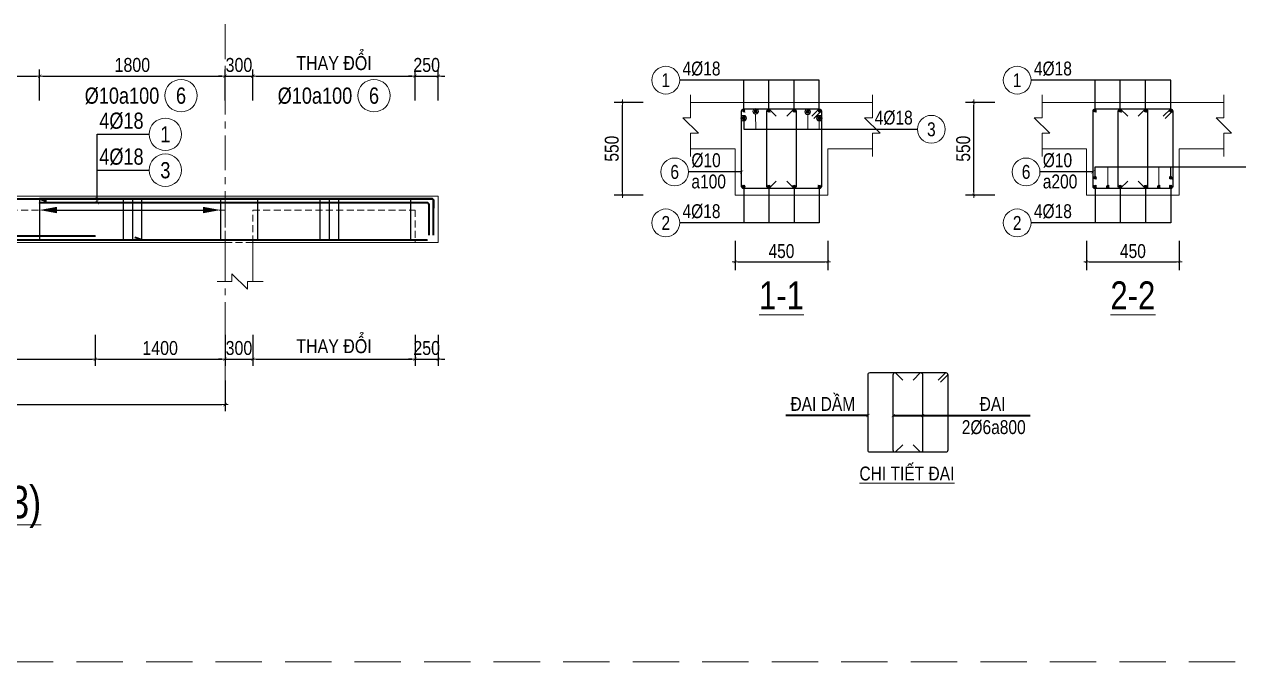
# Model space of a CAD drawing. Header units: millimetres. Extents: x 397144 to 10081729, y 99180 to 1327802.
# Drawn here: x 4940938 to 4954038, y 690434 to 697314 of the extents above; entities that cross this region are included whole.
import ezdxf
from ezdxf.enums import TextEntityAlignment as Align

# ---------------------------------------------------------------- set-up
doc = ezdxf.new("R2010")
doc.units = ezdxf.units.MM
doc.header["$PDSIZE"] = -10
doc.linetypes.add('CENTER', pattern=[2, 1.25, -0.25, 0.25, -0.25])
doc.linetypes.add('HIDDEN', pattern=[0.375, 0.25, -0.125])
doc.layers.get('0').update_dxf_attribs({"linetype": 'CONTINUOUS'})
doc.layers.get('Defpoints').update_dxf_attribs({"color": 12, "linetype": 'CONTINUOUS'})
for name, color, linetype, lineweight in [('kata_dim', 8, 'CONTINUOUS', 13), ('kata_grid', 8, 'CENTER', 13), ('kata_net khuat', 9, 'HIDDEN', 5), ('kata_net manh', 8, 'CONTINUOUS', 5), ('kata_net thay', 4, 'CONTINUOUS', 20), ('kata_text', 7, 'CONTINUOUS', 20), ('kata_thep chu', 1, 'CONTINUOUS', 35), ('kata_thep dai', 220, 'CONTINUOUS', 25)]:
    doc.layers.add(name, color=color, linetype=linetype, lineweight=lineweight)
doc.styles.add('kata_text', font='arial.ttf', dxfattribs={"width": 0.8})
doc.styles.add('Star-HelCon', font='VHELVCN_0.TTF')
doc.dimstyles.new('kata_dim_30', dxfattribs={"dimscale": 60, "dimtxt": 2.5, "dimasz": 0.5, "dimexe": 1.5, "dimexo": 2.5, "dimtad": 1, "dimdec": 0, "dimlfac": 0.5, "dimzin": 0, "dimdsep": 46, "dimtxsty": 'kata_text', "dimblk": 'kata_block_ArchTick', "dimcen": 0.09, "dimdle": 1.2, "dimclrd": 8, "dimclre": 8, "dimclrt": 3, "dimadec": 0, "dimazin": 0, "dimtfac": 1, "dimtdec": 0, "dimtix": 1, "dimtofl": 0, "dimtmove": 0, "dimatfit": 3, "dimfxl": 3.75, "dimfxlon": 1, "dimtolj": 1, "dimtzin": 0, "dimarcsym": 0})
doc.dimstyles.new('kata_dim_70', dxfattribs={"dimscale": 70, "dimtxt": 2.15, "dimasz": 0.5, "dimexe": 1, "dimexo": 2, "dimtad": 1, "dimdec": 0, "dimrnd": 5, "dimzin": 0, "dimdsep": 46, "dimtxsty": 'Star-HelCon', "dimblk": 'kata_block_ArchTick', "dimcen": 0.09, "dimdle": 1.2, "dimclrd": 8, "dimclre": 8, "dimclrt": 3, "dimadec": 0, "dimazin": 0, "dimtfac": 1, "dimtdec": 0, "dimtix": 1, "dimtmove": 2, "dimatfit": 3, "dimfxl": 3.75, "dimfxlon": 1, "dimtolj": 1, "dimtzin": 0, "dimarcsym": 0})
doc.dimstyles.new('kata_rai_thep', dxfattribs={"dimtxt": 2, "dimasz": 1, "dimexe": 0, "dimexo": 0, "dimtad": 1, "dimdec": 0, "dimzin": 12, "dimdsep": 46, "dimtxsty": 'kata_text', "dimblk": 'kata_block_RUNTIC', "dimcen": 0, "dimse1": 1, "dimse2": 1, "dimclrd": 6, "dimclre": 6, "dimclrt": 7, "dimadec": 0, "dimazin": 3, "dimtfac": 1, "dimtdec": 0, "dimtmove": 2, "dimatfit": 3, "dimldrblk": 'kata_block_LEADERTIC', "dimfxl": 1, "dimtolj": 1, "dimtzin": 0, "dimlwd": -1, "dimlwe": -1, "dimarcsym": 0})

# ---------------------------------------------------------------- blocks, each defined once
blk = doc.blocks.new('kata_block_TD')
at = {"color": 6, "linetype": 'ByBlock', "lineweight": -2, "style": 'kata_text', "width": 0.8}
blk.add_attdef('SECTDET2', text='', height=5, dxfattribs=at).set_placement((0, 7.97), align=Align.CENTER)
at = {"color": 0, "linetype": 'ByBlock', "lineweight": -2, "style": 'kata_text', "width": 0.8}
blk.add_attdef('SECTDET1', text='', height=5, dxfattribs=at).set_placement((0, 1.47), align=Align.CENTER)
at = {"color": 3, "lineweight": 25, "style": 'kata_text', "width": 0.8}
blk.add_attdef('SSCALE', text='', height=2.5, dxfattribs=at).set_placement((0, -4), align=Align.CENTER)
blk = doc.blocks.new('kata_block_ArchTick')
at = {"color": 8}
blk.add_line((1, 0), (-1, 0), dxfattribs=at)
at = {"color": 8, "const_width": 0.15}
blk.add_lwpolyline([(-0.5, -0.5), (0.5, 0.5)], dxfattribs=at)
blk = doc.blocks.new('*D124')
at = {"layer": 'Defpoints', "color": 0, "transparency": 16777216}
for p in [(4941104, 696754), (4937054, 695459), (4941104, 695459)]:
    blk.add_point(p, dxfattribs=at)
at = {"layer": 'kata_dim', "color": 8, "lineweight": -2, "transparency": 16777216}
for p, q in [((4937054, 696491), (4937054, 696824)), ((4941104, 696491), (4941104, 696824)), ((4937089, 696754), (4941069, 696754))]:
    blk.add_line(p, q, dxfattribs=at)
at = {"layer": 'kata_dim', "color": 8, "lineweight": -2, "transparency": 16777216, "xscale": 35, "yscale": 35, "zscale": 35, "rotation": 180}
blk.add_blockref('kata_block_ArchTick', (4937054, 696754), dxfattribs=at)
at = {"layer": 'kata_dim', "color": 8, "lineweight": -2, "transparency": 16777216, "xscale": 35, "yscale": 35, "zscale": 35}
blk.add_blockref('kata_block_ArchTick', (4941104, 696754), dxfattribs=at)
at = {"layer": 'kata_dim', "color": 3, "transparency": 16777216, "insert": (4939079, 696874), "char_height": 150.5, "attachment_point": 5, "style": 'Star-HelCon'}
blk.add_mtext('\\A1;3650', dxfattribs=at)
blk = doc.blocks.new('*D125')
at = {"layer": 'Defpoints', "color": 0, "transparency": 16777216}
for p in [(4943104, 696754), (4941104, 695459), (4943104, 695459)]:
    blk.add_point(p, dxfattribs=at)
at = {"layer": 'kata_dim', "color": 8, "lineweight": -2, "transparency": 16777216}
for p, q in [((4941104, 696491), (4941104, 696824)), ((4943104, 696491), (4943104, 696824)), ((4941139, 696754), (4943069, 696754))]:
    blk.add_line(p, q, dxfattribs=at)
at = {"layer": 'kata_dim', "color": 8, "lineweight": -2, "transparency": 16777216, "xscale": 35, "yscale": 35, "zscale": 35, "rotation": 180}
blk.add_blockref('kata_block_ArchTick', (4941104, 696754), dxfattribs=at)
at = {"layer": 'kata_dim', "color": 8, "lineweight": -2, "transparency": 16777216, "xscale": 35, "yscale": 35, "zscale": 35}
blk.add_blockref('kata_block_ArchTick', (4943104, 696754), dxfattribs=at)
at = {"layer": 'kata_dim', "color": 3, "transparency": 16777216, "insert": (4942104, 696874), "char_height": 150.5, "attachment_point": 5, "style": 'Star-HelCon'}
blk.add_mtext('\\A1;1800', dxfattribs=at)
blk = doc.blocks.new('*D126')
at = {"layer": 'Defpoints', "color": 0, "transparency": 16777216}
for p in [(4943404, 696754), (4943104, 695459), (4943404, 695309)]:
    blk.add_point(p, dxfattribs=at)
at = {"layer": 'kata_dim', "color": 8, "lineweight": -2, "transparency": 16777216}
for p, q in [((4943104, 696491), (4943104, 696824)), ((4943404, 696491), (4943404, 696824)), ((4943069, 696754), (4943034, 696754)), ((4943104, 696754), (4943404, 696754)), ((4943439, 696754), (4943474, 696754))]:
    blk.add_line(p, q, dxfattribs=at)
at = {"layer": 'kata_dim', "color": 8, "lineweight": -2, "transparency": 16777216, "xscale": 35, "yscale": 35, "zscale": 35}
blk.add_blockref('kata_block_ArchTick', (4943104, 696754), dxfattribs=at)
at = {"layer": 'kata_dim', "color": 8, "lineweight": -2, "transparency": 16777216, "xscale": 35, "yscale": 35, "zscale": 35, "rotation": 180}
blk.add_blockref('kata_block_ArchTick', (4943404, 696754), dxfattribs=at)
at = {"layer": 'kata_dim', "color": 3, "transparency": 16777216, "insert": (4943254, 696874), "char_height": 150.5, "attachment_point": 5, "style": 'Star-HelCon'}
blk.add_mtext('\\A1;300', dxfattribs=at)
blk = doc.blocks.new('*D128')
at = {"layer": 'Defpoints', "color": 0, "transparency": 16777216}
for p in [(4943104, 694959), (4936904, 693525), (4943104, 693209)]:
    blk.add_point(p, dxfattribs=at)
at = {"layer": 'kata_dim', "color": 8, "lineweight": -2, "transparency": 16777216}
for p, q in [((4943104, 693471), (4943104, 693139)), ((4936904, 693385), (4936904, 693139)), ((4936939, 693209), (4943069, 693209))]:
    blk.add_line(p, q, dxfattribs=at)
at = {"layer": 'kata_dim', "color": 8, "lineweight": -2, "transparency": 16777216, "xscale": 35, "yscale": 35, "zscale": 35, "rotation": 180}
blk.add_blockref('kata_block_ArchTick', (4936904, 693209), dxfattribs=at)
at = {"layer": 'kata_dim', "color": 8, "lineweight": -2, "transparency": 16777216, "xscale": 35, "yscale": 35, "zscale": 35}
blk.add_blockref('kata_block_ArchTick', (4943104, 693209), dxfattribs=at)
at = {"layer": 'kata_dim', "color": 3, "transparency": 16777216, "insert": (4940004, 693329), "char_height": 150.5, "attachment_point": 5, "style": 'Star-HelCon'}
blk.add_mtext('\\A1;6200', dxfattribs=at)
blk = doc.blocks.new('*D131')
at = {"layer": 'Defpoints', "color": 0, "transparency": 16777216}
for p in [(4936454, 694959), (4941704, 694959), (4941704, 693699)]:
    blk.add_point(p, dxfattribs=at)
at = {"layer": 'kata_dim', "color": 8, "lineweight": -2, "transparency": 16777216}
for p, q in [((4936454, 693961), (4936454, 693629)), ((4941704, 693961), (4941704, 693629)), ((4936489, 693699), (4941669, 693699))]:
    blk.add_line(p, q, dxfattribs=at)
at = {"layer": 'kata_dim', "color": 8, "lineweight": -2, "transparency": 16777216, "xscale": 35, "yscale": 35, "zscale": 35, "rotation": 180}
blk.add_blockref('kata_block_ArchTick', (4936454, 693699), dxfattribs=at)
at = {"layer": 'kata_dim', "color": 8, "lineweight": -2, "transparency": 16777216, "xscale": 35, "yscale": 35, "zscale": 35}
blk.add_blockref('kata_block_ArchTick', (4941704, 693699), dxfattribs=at)
at = {"layer": 'kata_dim', "color": 3, "transparency": 16777216, "insert": (4939079, 693819), "char_height": 150.5, "attachment_point": 5, "style": 'Star-HelCon'}
blk.add_mtext('\\A1;6050', dxfattribs=at)
blk = doc.blocks.new('*D132')
at = {"layer": 'Defpoints', "color": 0, "transparency": 16777216}
for p in [(4941704, 694959), (4943104, 694959), (4943104, 693699)]:
    blk.add_point(p, dxfattribs=at)
at = {"layer": 'kata_dim', "color": 8, "lineweight": -2, "transparency": 16777216}
for p, q in [((4941704, 693961), (4941704, 693629)), ((4943104, 693961), (4943104, 693629)), ((4941739, 693699), (4943069, 693699))]:
    blk.add_line(p, q, dxfattribs=at)
at = {"layer": 'kata_dim', "color": 8, "lineweight": -2, "transparency": 16777216, "xscale": 35, "yscale": 35, "zscale": 35, "rotation": 180}
blk.add_blockref('kata_block_ArchTick', (4941704, 693699), dxfattribs=at)
at = {"layer": 'kata_dim', "color": 8, "lineweight": -2, "transparency": 16777216, "xscale": 35, "yscale": 35, "zscale": 35}
blk.add_blockref('kata_block_ArchTick', (4943104, 693699), dxfattribs=at)
at = {"layer": 'kata_dim', "color": 3, "transparency": 16777216, "insert": (4942404, 693819), "char_height": 150.5, "attachment_point": 5, "style": 'Star-HelCon'}
blk.add_mtext('\\A1;1400', dxfattribs=at)
blk = doc.blocks.new('*D133')
at = {"layer": 'Defpoints', "color": 0, "transparency": 16777216}
for p in [(4943104, 694959), (4943404, 694959), (4943404, 693699)]:
    blk.add_point(p, dxfattribs=at)
at = {"layer": 'kata_dim', "color": 8, "lineweight": -2, "transparency": 16777216}
for p, q in [((4943104, 693961), (4943104, 693629)), ((4943404, 693961), (4943404, 693629)), ((4943069, 693699), (4943034, 693699)), ((4943104, 693699), (4943404, 693699)), ((4943439, 693699), (4943474, 693699))]:
    blk.add_line(p, q, dxfattribs=at)
at = {"layer": 'kata_dim', "color": 8, "lineweight": -2, "transparency": 16777216, "xscale": 35, "yscale": 35, "zscale": 35}
blk.add_blockref('kata_block_ArchTick', (4943104, 693699), dxfattribs=at)
at = {"layer": 'kata_dim', "color": 8, "lineweight": -2, "transparency": 16777216, "xscale": 35, "yscale": 35, "zscale": 35, "rotation": 180}
blk.add_blockref('kata_block_ArchTick', (4943404, 693699), dxfattribs=at)
at = {"layer": 'kata_dim', "color": 3, "transparency": 16777216, "insert": (4943254, 693819), "char_height": 150.5, "attachment_point": 5, "style": 'Star-HelCon'}
blk.add_mtext('\\A1;300', dxfattribs=at)
blk = doc.blocks.new('kata_block_RUNTIC')
at = {"layer": 'kata_dim', "color": 6}
blk.add_line((0, 0.75), (0, -0.75), dxfattribs=at)
blk.add_lwpolyline([(0, 0, 0, 1, 0), (-2.7, 0, 1, 1, 0)], format="xyseb", dxfattribs=at)
blk = doc.blocks.new('*D136')
at = {"layer": 'Defpoints', "color": 6, "transparency": 16777216}
blk.add_line((4941174, 695309), (4942984, 695309), dxfattribs=at)
at = {"layer": 'Defpoints', "color": 0, "transparency": 16777216}
for p in [(4941104, 695309), (4943054, 695309), (4943054, 695309)]:
    blk.add_point(p, dxfattribs=at)
at = {"layer": 'Defpoints', "color": 6, "transparency": 16777216, "xscale": 70, "yscale": 70, "zscale": 70, "rotation": 180}
blk.add_blockref('kata_block_RUNTIC', (4941104, 695309), dxfattribs=at)
at = {"layer": 'Defpoints', "color": 6, "transparency": 16777216, "xscale": 70, "yscale": 70, "zscale": 70}
blk.add_blockref('kata_block_RUNTIC', (4943054, 695309), dxfattribs=at)
blk = doc.blocks.new('kata_block_LEADERTIC')
at = {"layer": 'kata_dim', "color": 6}
blk.add_lwpolyline([(0, 0, 0, 1, 0), (-2.7, 0, 1, 1, 0)], format="xyseb", dxfattribs=at)
blk = doc.blocks.new('*U14')
blk.add_circle((2.5, 0), 2.5)
at = {"layer": 'kata_text', "color": 3, "style": 'kata_text', "width": 0.8}
blk.add_attdef('DKKC2', text='', height=2.5, dxfattribs=at).set_placement((-0.85, -1.25), align=Align.RIGHT)
at = {"layer": 'kata_text', "color": 7, "style": 'kata_text', "width": 0.8}
blk.add_attdef('SH3', text='', height=2.5, dxfattribs=at).set_placement((2.5, 0), align=Align.MIDDLE)
blk = doc.blocks.new('*D137')
at = {"layer": 'Defpoints', "color": 0, "transparency": 16777216}
for p in [(4945404, 696754), (4945154, 695459), (4945404, 695459)]:
    blk.add_point(p, dxfattribs=at)
at = {"layer": 'kata_dim', "color": 8, "lineweight": -2, "transparency": 16777216}
for p, q in [((4945154, 696491), (4945154, 696824)), ((4945404, 696491), (4945404, 696824)), ((4945119, 696754), (4945084, 696754)), ((4945154, 696754), (4945404, 696754)), ((4945439, 696754), (4945474, 696754))]:
    blk.add_line(p, q, dxfattribs=at)
at = {"layer": 'kata_dim', "color": 8, "lineweight": -2, "transparency": 16777216, "xscale": 35, "yscale": 35, "zscale": 35}
blk.add_blockref('kata_block_ArchTick', (4945154, 696754), dxfattribs=at)
at = {"layer": 'kata_dim', "color": 8, "lineweight": -2, "transparency": 16777216, "xscale": 35, "yscale": 35, "zscale": 35, "rotation": 180}
blk.add_blockref('kata_block_ArchTick', (4945404, 696754), dxfattribs=at)
at = {"layer": 'kata_dim', "color": 3, "transparency": 16777216, "insert": (4945279, 696874), "char_height": 150.5, "attachment_point": 5, "style": 'Star-HelCon'}
blk.add_mtext('\\A1;250', dxfattribs=at)
blk = doc.blocks.new('*D138')
at = {"layer": 'Defpoints', "color": 0, "ltscale": 0.8, "transparency": 16777216}
for p in [(4945154, 696754), (4943404, 696491), (4945154, 696491)]:
    blk.add_point(p, dxfattribs=at)
at = {"layer": 'kata_dim', "color": 8, "lineweight": -2, "ltscale": 0.8, "transparency": 16777216}
for p, q in [((4943404, 696631), (4943404, 696824)), ((4945154, 696631), (4945154, 696824)), ((4943439, 696754), (4945119, 696754))]:
    blk.add_line(p, q, dxfattribs=at)
at = {"layer": 'kata_dim', "color": 8, "lineweight": -2, "ltscale": 0.8, "transparency": 16777216, "xscale": 35, "yscale": 35, "zscale": 35, "rotation": 180}
blk.add_blockref('kata_block_ArchTick', (4943404, 696754), dxfattribs=at)
at = {"layer": 'kata_dim', "color": 8, "lineweight": -2, "ltscale": 0.8, "transparency": 16777216, "xscale": 35, "yscale": 35, "zscale": 35}
blk.add_blockref('kata_block_ArchTick', (4945154, 696754), dxfattribs=at)
at = {"layer": 'kata_dim', "color": 3, "ltscale": 0.8, "transparency": 16777216, "insert": (4944279, 696893), "char_height": 150.5, "attachment_point": 5, "style": 'Star-HelCon'}
blk.add_mtext('\\A1;THAY ĐỔI', dxfattribs=at)
blk = doc.blocks.new('*D144')
at = {"layer": 'Defpoints', "color": 0, "ltscale": 0.8, "transparency": 16777216}
for p in [(4943404, 694959), (4945154, 694959), (4945154, 693699)]:
    blk.add_point(p, dxfattribs=at)
at = {"layer": 'kata_dim', "color": 8, "lineweight": -2, "ltscale": 0.8, "transparency": 16777216}
for p, q in [((4943404, 693961), (4943404, 693629)), ((4945154, 693961), (4945154, 693629)), ((4943439, 693699), (4945119, 693699))]:
    blk.add_line(p, q, dxfattribs=at)
at = {"layer": 'kata_dim', "color": 8, "lineweight": -2, "ltscale": 0.8, "transparency": 16777216, "xscale": 35, "yscale": 35, "zscale": 35, "rotation": 180}
blk.add_blockref('kata_block_ArchTick', (4943404, 693699), dxfattribs=at)
at = {"layer": 'kata_dim', "color": 8, "lineweight": -2, "ltscale": 0.8, "transparency": 16777216, "xscale": 35, "yscale": 35, "zscale": 35}
blk.add_blockref('kata_block_ArchTick', (4945154, 693699), dxfattribs=at)
at = {"layer": 'kata_dim', "color": 3, "ltscale": 0.8, "transparency": 16777216, "insert": (4944279, 693838), "char_height": 150.5, "attachment_point": 5, "style": 'Star-HelCon'}
blk.add_mtext('\\A1;THAY ĐỔI', dxfattribs=at)
blk = doc.blocks.new('*D145')
at = {"layer": 'Defpoints', "color": 0, "ltscale": 0.8, "transparency": 16777216}
for p in [(4945154, 694959), (4945404, 694959), (4945404, 693699)]:
    blk.add_point(p, dxfattribs=at)
at = {"layer": 'kata_dim', "color": 8, "lineweight": -2, "ltscale": 0.8, "transparency": 16777216}
for p, q in [((4945154, 693961), (4945154, 693629)), ((4945404, 693961), (4945404, 693629)), ((4945119, 693699), (4945084, 693699)), ((4945154, 693699), (4945404, 693699)), ((4945439, 693699), (4945474, 693699))]:
    blk.add_line(p, q, dxfattribs=at)
at = {"layer": 'kata_dim', "color": 8, "lineweight": -2, "ltscale": 0.8, "transparency": 16777216, "xscale": 35, "yscale": 35, "zscale": 35}
blk.add_blockref('kata_block_ArchTick', (4945154, 693699), dxfattribs=at)
at = {"layer": 'kata_dim', "color": 8, "lineweight": -2, "ltscale": 0.8, "transparency": 16777216, "xscale": 35, "yscale": 35, "zscale": 35, "rotation": 180}
blk.add_blockref('kata_block_ArchTick', (4945404, 693699), dxfattribs=at)
at = {"layer": 'kata_dim', "color": 3, "ltscale": 0.8, "transparency": 16777216, "insert": (4945279, 693819), "char_height": 150.5, "attachment_point": 5, "style": 'Star-HelCon'}
blk.add_mtext('\\A1;250', dxfattribs=at)
blk = doc.blocks.new('*U11')
blk.add_circle((2.5, 0), 2.5)
at = {"layer": 'kata_text', "color": 3, "style": 'kata_text', "width": 0.8}
blk.add_attdef('DK2', text='', height=2.5, dxfattribs=at).set_placement((-0.85, 0.85), align=Align.RIGHT)
at = {"layer": 'kata_text', "color": 7, "style": 'kata_text', "width": 0.8}
blk.add_attdef('SH3', text='', height=2.5, dxfattribs=at).set_placement((2.5, 0), align=Align.MIDDLE)
blk = doc.blocks.new('*D141')
at = {"layer": 'Defpoints', "color": 0, "transparency": 16777216}
for p in [(4948606, 695471), (4949606, 695471), (4949606, 694751)]:
    blk.add_point(p, dxfattribs=at)
at = {"layer": 'kata_dim', "color": 8, "lineweight": -2, "transparency": 16777216}
for p, q in [((4948606, 694976), (4948606, 694661)), ((4949606, 694976), (4949606, 694661)), ((4948636, 694751), (4949576, 694751))]:
    blk.add_line(p, q, dxfattribs=at)
at = {"layer": 'kata_dim', "color": 8, "lineweight": -2, "transparency": 16777216, "xscale": 30, "yscale": 30, "zscale": 30, "rotation": 180}
blk.add_blockref('kata_block_ArchTick', (4948606, 694751), dxfattribs=at)
at = {"layer": 'kata_dim', "color": 8, "lineweight": -2, "transparency": 16777216, "xscale": 30, "yscale": 30, "zscale": 30}
blk.add_blockref('kata_block_ArchTick', (4949606, 694751), dxfattribs=at)
at = {"layer": 'kata_dim', "color": 3, "transparency": 16777216, "insert": (4949106, 694865), "char_height": 150, "attachment_point": 5, "style": 'kata_text'}
blk.add_mtext('\\A1;450', dxfattribs=at)
blk = doc.blocks.new('*D142')
at = {"layer": 'Defpoints', "color": 0, "transparency": 16777216}
for p in [(4947390, 696471), (4948606, 696471), (4948606, 695471)]:
    blk.add_point(p, dxfattribs=at)
at = {"layer": 'kata_dim', "color": 8, "lineweight": -2, "transparency": 16777216}
for p, q in [((4947615, 696471), (4947300, 696471)), ((4947390, 695501), (4947390, 696441)), ((4947615, 695471), (4947300, 695471))]:
    blk.add_line(p, q, dxfattribs=at)
at = {"layer": 'kata_dim', "color": 8, "lineweight": -2, "transparency": 16777216, "xscale": 30, "yscale": 30, "zscale": 30}
for p, rotation in [((4947390, 696471), 90), ((4947390, 695471), 270)]:
    blk.add_blockref('kata_block_ArchTick', p, dxfattribs=dict(at, rotation=rotation))
at = {"layer": 'kata_dim', "color": 3, "transparency": 16777216, "insert": (4947276, 695971), "char_height": 150, "attachment_point": 5, "rotation": 90, "style": 'kata_text'}
blk.add_mtext('\\A1;550', dxfattribs=at)
blk = doc.blocks.new('kata_block_THEP')
at = {"layer": 'kata_thep chu', "color": 0}
for p, q in [((-0.5, 0), (0.5, 0)), ((-0.35, 0.35), (0.35, -0.35)), ((0.35, 0.35), (-0.35, -0.35)), ((0, 0.5), (0, -0.5))]:
    blk.add_line(p, q, dxfattribs=at)
at = {"layer": 'kata_thep chu', "color": 0, "const_width": 0.0833}
blk.add_lwpolyline([(-0.5, 0, 1), (0.5, 0, 1), (-0.5, 0, 1)], format="xyb", dxfattribs=at)
blk = doc.blocks.new('*U12')
blk.add_circle((-2.5, 0), 2.5)
at = {"layer": 'kata_text', "color": 3, "style": 'kata_text', "width": 0.8}
blk.add_attdef('DK1', (0.5, 0.85), '', height=2.5, dxfattribs=at)
at = {"layer": 'kata_text', "color": 7, "style": 'kata_text', "width": 0.8}
blk.add_attdef('SH2', text='', height=2.5, dxfattribs=at).set_placement((-2.5, 0), align=Align.MIDDLE)
blk = doc.blocks.new('*U13')
blk.add_circle((-2.5, 0), 2.5)
at = {"layer": 'kata_text', "color": 3, "style": 'kata_text', "width": 0.8}
for tag, p in [('DK1', (0.5, 0.85)), ('KC1', (0.5, -2.97))]:
    blk.add_attdef(tag, p, '', height=2.5, dxfattribs=at)
at = {"layer": 'kata_text', "color": 7, "style": 'kata_text', "width": 0.8}
blk.add_attdef('SH2', text='', height=2.5, dxfattribs=at).set_placement((-2.5, 0), align=Align.MIDDLE)
blk = doc.blocks.new('*D139')
at = {"layer": 'Defpoints', "color": 0, "transparency": 16777216}
for p in [(4952397, 695471), (4953397, 695471), (4953397, 694751)]:
    blk.add_point(p, dxfattribs=at)
at = {"layer": 'kata_dim', "color": 8, "lineweight": -2, "transparency": 16777216}
for p, q in [((4952397, 694976), (4952397, 694661)), ((4953397, 694976), (4953397, 694661)), ((4952427, 694751), (4953367, 694751))]:
    blk.add_line(p, q, dxfattribs=at)
at = {"layer": 'kata_dim', "color": 8, "lineweight": -2, "transparency": 16777216, "xscale": 30, "yscale": 30, "zscale": 30, "rotation": 180}
blk.add_blockref('kata_block_ArchTick', (4952397, 694751), dxfattribs=at)
at = {"layer": 'kata_dim', "color": 8, "lineweight": -2, "transparency": 16777216, "xscale": 30, "yscale": 30, "zscale": 30}
blk.add_blockref('kata_block_ArchTick', (4953397, 694751), dxfattribs=at)
at = {"layer": 'kata_dim', "color": 3, "transparency": 16777216, "insert": (4952897, 694865), "char_height": 150, "attachment_point": 5, "style": 'kata_text'}
blk.add_mtext('\\A1;450', dxfattribs=at)
blk = doc.blocks.new('*D140')
at = {"layer": 'Defpoints', "color": 0, "transparency": 16777216}
for p in [(4951181, 696471), (4952397, 696471), (4952397, 695471)]:
    blk.add_point(p, dxfattribs=at)
at = {"layer": 'kata_dim', "color": 8, "lineweight": -2, "transparency": 16777216}
for p, q in [((4951406, 696471), (4951091, 696471)), ((4951181, 695501), (4951181, 696441)), ((4951406, 695471), (4951091, 695471))]:
    blk.add_line(p, q, dxfattribs=at)
at = {"layer": 'kata_dim', "color": 8, "lineweight": -2, "transparency": 16777216, "xscale": 30, "yscale": 30, "zscale": 30}
for p, rotation in [((4951181, 696471), 90), ((4951181, 695471), 270)]:
    blk.add_blockref('kata_block_ArchTick', p, dxfattribs=dict(at, rotation=rotation))
at = {"layer": 'kata_dim', "color": 3, "transparency": 16777216, "insert": (4951067, 695971), "char_height": 150, "attachment_point": 5, "rotation": 90, "style": 'kata_text'}
blk.add_mtext('\\A1;550', dxfattribs=at)
blk = doc.blocks.new('ct dai')
at = {"layer": 'kata_thep dai'}
for points in [[(3878223, -233111), (3878303, -233031, -0.414214), (3878325, -233053), (3878325, -233869, -0.414214), (3878303, -233891), (3877487, -233891, -0.414214), (3877465, -233869), (3877465, -233053, -0.414214), (3877487, -233031), (3878303, -233031, -0.414214), (3878325, -233053), (3878245, -233133)], [(3877839, -233811), (3877759, -233891), (3877759, -233891, -0.414214), (3877737, -233869), (3877737, -233053, -0.414214), (3877759, -233031), (3877759, -233031), (3877839, -233111)], [(3878031, -233031), (3878031, -233031, -0.414214), (3878053, -233053), (3878053, -233869, -0.414214), (3878031, -233891), (3878031, -233891), (3877951, -233811)], [(3877951, -233111), (3878031, -233031), (3878031, -233031, -0.414214), (3878053, -233053), (3878053, -233053)]]:
    blk.add_lwpolyline(points, format="xyb", dxfattribs=at)
at = {"layer": 'kata_text', "color": 3, "style": 'kata_text', "width": 0.8}
for s, p in [('ĐAI DẦM', (3876628, -233444)), ('ĐAI', (3878669, -233444)), ('2%%C6a800', (3878476, -233694))]:
    blk.add_text(s, height=150, dxfattribs=at).set_placement(p)
at = {"layer": 'kata_text', "style": 'kata_text', "width": 0.8}
blk.add_text('%%UCHI TIẾT ĐAI', height=150, dxfattribs=at).set_placement((3877372, -234195))
at = {"layer": 'kata_net manh'}
for points in [[(3877465, -233494), (3876577, -233494)], [(3877737, -233494), (3878896, -233494)], [(3878053, -233494), (3879212, -233494)]]:
    blk.add_leader(points, dimstyle='kata_dim_70', override={"dimasz": 0.5, "dimldrblk": 'ArchTick'}, dxfattribs=at)

msp = doc.modelspace()

# ---------------------------------------------------------------- linework, layer by layer
at = {"layer": 'kata_dim'}
for points in [[(4948126.49273, 695887.24245), (4948126.49273, 696137.24245), (4948209.82607, 696137.24245), (4948043.1594, 696303.90912), (4948126.49273, 696303.90912), (4948126.49273, 696553.90912)], [(4950086.49273, 695887.24245), (4950086.49273, 696137.24245), (4950169.82607, 696137.24245), (4950003.1594, 696303.90912), (4950086.49273, 696303.90912), (4950086.49273, 696553.90912)], [(4951916.86821, 695887.24245), (4951916.86821, 696137.24245), (4952000.20155, 696137.24245), (4951833.53488, 696303.90912), (4951916.86821, 696303.90912), (4951916.86821, 696553.90912)], [(4953876.86821, 695887.24245), (4953876.86821, 696137.24245), (4953960.20155, 696137.24245), (4953793.53488, 696303.90912), (4953876.86821, 696303.90912), (4953876.86821, 696553.90912)], [(4943020.79368, 694538.84833), (4943178.22183, 694538.84833), (4943178.22183, 694622.18167), (4943344.88849, 694455.515), (4943344.88849, 694538.84833), (4943516.17442, 694538.84833)]]:
    msp.add_lwpolyline(points, dxfattribs=at)
at = {"layer": 'kata_grid', "ltscale": 300}
msp.add_line((4943104.12702, 697313.84833), (4943104.12702, 693138.84833), dxfattribs=at)
at = {"layer": 'kata_net khuat', "ltscale": 300}
for p, q in [((4943104.12702, 695458.84833), (4943604.12702, 695458.84833)), ((4945154.12702, 695458.84833), (4945404.12702, 695458.84833)), ((4935054.12702, 695308.84833), (4943104.12702, 695308.84833)), ((4943404.12702, 695308.84833), (4945154.12702, 695308.84833))]:
    msp.add_line(p, q, dxfattribs=at)
for points in [[(4943104.12702, 695308.84833), (4943104.12702, 694958.84833), (4943404.12702, 694958.84833), (4943404.12702, 695308.84833)], [(4945154.12702, 695308.84833), (4945154.12702, 694958.84833), (4945404.12702, 694958.84833), (4945404.12702, 695308.84833)]]:
    msp.add_lwpolyline(points, dxfattribs=at)
at = {"layer": 'kata_net khuat', "ltscale": 2000}
msp.add_lwpolyline([(4907751.56005, 690434.06527), (4956386.45524, 690434.06527)], dxfattribs=at)
at = {"layer": 'kata_net manh'}
for p, q in [((4948698.49273, 696270.57578), (4948698.49273, 696180.57578)), ((4948827.74658, 696343.961), (4948828.56396, 696180.57578)), ((4949389.41446, 696339.34964), (4949389.41446, 696180.57578)), ((4949514.49273, 696270.57578), (4949514.49273, 696180.57578)), ((4952625.86071, 695562.57578), (4952625.86071, 695774.97005)), ((4953176.17021, 695562.57578), (4953176.17021, 695774.97005))]:
    msp.add_line(p, q, dxfattribs=at)
for centre in [(4948827.41246, 696373.95914), (4949389.41446, 696369.34964), (4948698.49273, 696300.57578), (4949514.49273, 696300.57578)]:
    msp.add_circle(centre, 30, dxfattribs=at)
at = {"layer": 'kata_net thay'}
for p, q in [((4948126.49273, 696470.57578), (4950086.49273, 696470.57578)), ((4951916.86821, 696470.57578), (4953876.86821, 696470.57578)), ((4935054.12702, 694958.84833), (4943104.12702, 694958.84833)), ((4943104.12702, 694958.84833), (4943104.12702, 694538.84833)), ((4943404.12702, 694958.84833), (4943404.12702, 694538.84833))]:
    msp.add_line(p, q, dxfattribs=at)
for points in [[(4948126.49273, 695970.57578), (4948606.49273, 695970.57578), (4948606.49273, 695470.57578), (4949606.49273, 695470.57578), (4949606.49273, 695970.57578), (4950086.49273, 695970.57578)], [(4951916.86821, 695970.57578), (4952396.86821, 695970.57578), (4952396.86821, 695470.57578), (4953396.86821, 695470.57578), (4953396.86821, 695970.57578), (4953876.86821, 695970.57578)], [(4934454.12702, 694538.84833), (4934454.12702, 695458.84833), (4945404.12702, 695458.84833), (4945404.12702, 694958.84833), (4943404.12702, 694958.84833)]]:
    msp.add_lwpolyline(points, dxfattribs=at)
at = {"layer": 'kata_thep chu'}
for points in [[(4934524.12702, 695429.84833), (4945334.12702, 695429.84833, -0.414213562), (4945354.12702, 695409.84833), (4945354.12702, 695329.84833), (4945354.12702, 695329.84833)], [(4945354.12702, 695036.83704), (4945354.12702, 695036.83704), (4945354.12702, 695409.84833, 0.414213562), (4945334.12702, 695429.84833), (4941104.12702, 695429.84833), (4941179.12702, 695404.84833)], [(4945304.12702, 695036.84833), (4945304.12702, 695036.84833), (4945304.12702, 695366.84833, 0.414213562), (4945284.12702, 695386.84833), (4941104.12702, 695386.84833), (4941104.12702, 695386.84833)]]:
    msp.add_lwpolyline(points, format="xyb", dxfattribs=at)
for points in [[(4934604.17906, 694987.84833), (4945282.98616, 694987.84833), (4945282.98616, 694987.84833)], [(4936029.12702, 695012.84833), (4935954.12702, 694987.84833), (4942204.12702, 694987.84833), (4942129.12702, 695012.84833)], [(4936454.12702, 695030.84833), (4936454.12702, 695030.84833), (4941704.12702, 695030.84833), (4941704.12702, 695030.84833)]]:
    msp.add_lwpolyline(points, dxfattribs=at)
at = {"layer": 'kata_thep dai', "ltscale": 52.5}
for p, q in [((4941104.12702, 695433.84833), (4941104.12702, 694983.84833)), ((4942004.12702, 695433.84833), (4942004.12702, 694983.84833)), ((4942104.12702, 695433.84833), (4942104.12702, 694983.84833)), ((4942204.12702, 695433.84833), (4942204.12702, 694983.84833)), ((4943054.12702, 695433.84833), (4943054.12702, 694983.84833)), ((4943454.12702, 695433.84833), (4943454.12702, 694983.84833)), ((4944126.85172, 695433.84833), (4944126.85172, 694983.84833)), ((4944226.85172, 695433.84833), (4944226.85172, 694983.84833)), ((4944326.85172, 695433.84833), (4944326.85172, 694983.84833)), ((4945104.12702, 695433.84833), (4945104.12702, 694983.84833)), ((4945104.12702, 695433.84833), (4945104.12702, 694983.84833))]:
    msp.add_line(p, q, dxfattribs=at)
at = {"layer": 'kata_thep dai'}
for points in [[(4949434.49273, 696320.57578), (4949514.49273, 696400.57578, -0.414213562), (4949536.49273, 696378.57578), (4949536.49273, 695562.57578, -0.414213562), (4949514.49273, 695540.57578), (4948698.49273, 695540.57578, -0.414213562), (4948676.49273, 695562.57578), (4948676.49273, 696378.57578, -0.414213562), (4948698.49273, 696400.57578), (4949514.49273, 696400.57578, -0.414213562), (4949536.49273, 696378.57578), (4949456.49273, 696298.57578)], [(4949050.49273, 695620.57578), (4948970.49273, 695540.57578), (4948970.49273, 695540.57578, -0.414213562), (4948948.49273, 695562.57578), (4948948.49273, 696378.57578, -0.414213562), (4948970.49273, 696400.57578), (4948970.49273, 696400.57578), (4949050.49273, 696320.57578)], [(4949242.49273, 696400.57578), (4949242.49273, 696400.57578, -0.414213562), (4949264.49273, 696378.57578), (4949264.49273, 695562.57578, -0.414213562), (4949242.49273, 695540.57578), (4949242.49273, 695540.57578), (4949162.49273, 695620.57578)], [(4949162.49273, 696320.57578), (4949242.49273, 696400.57578), (4949242.49273, 696400.57578, -0.414213562), (4949264.49273, 696378.57578), (4949264.49273, 696378.57578)], [(4953224.86821, 696320.57578), (4953304.86821, 696400.57578, -0.414213562), (4953326.86821, 696378.57578), (4953326.86821, 695562.57578, -0.414213562), (4953304.86821, 695540.57578), (4952488.86821, 695540.57578, -0.414213562), (4952466.86821, 695562.57578), (4952466.86821, 696378.57578, -0.414213562), (4952488.86821, 696400.57578), (4953304.86821, 696400.57578, -0.414213562), (4953326.86821, 696378.57578), (4953246.86821, 696298.57578)], [(4952840.86821, 695620.57578), (4952760.86821, 695540.57578), (4952760.86821, 695540.57578, -0.414213562), (4952738.86821, 695562.57578), (4952738.86821, 696378.57578, -0.414213562), (4952760.86821, 696400.57578), (4952760.86821, 696400.57578), (4952840.86821, 696320.57578)], [(4953032.86821, 696400.57578), (4953032.86821, 696400.57578, -0.414213562), (4953054.86821, 696378.57578), (4953054.86821, 695562.57578, -0.414213562), (4953032.86821, 695540.57578), (4953032.86821, 695540.57578), (4952952.86821, 695620.57578)], [(4952952.86821, 696320.57578), (4953032.86821, 696400.57578), (4953032.86821, 696400.57578, -0.414213562), (4953054.86821, 696378.57578), (4953054.86821, 696378.57578)]]:
    msp.add_lwpolyline(points, format="xyb", dxfattribs=at)

# ---------------------------------------------------------------- block references
at = {"layer": 'kata_net manh'}
for name, p, xscale, yscale, zscale, values in [('*U12', (4948008.49273, 696710.57578), 60, 60, 60, {'SH2': '1', 'DK1': '4%%C18'}), ('*U12', (4951798.86821, 696710.57578), 60, 60, 60, {'SH2': '1', 'DK1': '4%%C18'}), ('*U14', (4942454.12702, 696543.84833), 70, 70, 70, {'SH3': '6', 'DKKC2': '%%C10a100'}), ('*U14', (4944535.73735, 696543.84833), 70, 70, 70, {'SH3': '6', 'DKKC2': '%%C10a100'}), ('*U11', (4942285.07493, 696126.46904), 70, 70, 70, {'SH3': '1', 'DK2': '4%%c18'}), ('*U11', (4950572.87549, 696180.57578), 60, 60, 60, {'SH3': '3', 'DK2': '4%%c18'}), ('*U11', (4942285.07493, 695738.84833), 70, 70, 70, {'SH3': '3', 'DK2': '4%%c18'}), ('*U13', (4948104.49273, 695720.57578), 60, 60, 60, {'SH2': '6', 'DK1': '%%C10', 'KC1': 'a100'}), ('*U13', (4951894.86821, 695720.57578), 60, 60, 60, {'SH2': '6', 'DK1': '%%C10', 'KC1': 'a200'}), ('*U12', (4948008.49273, 695170.57578), 60, 60, 60, {'SH2': '2', 'DK1': '4%%C18'}), ('*U12', (4951798.86821, 695170.57578), 60, 60, 60, {'SH2': '2', 'DK1': '4%%C18'})]:
    msp.add_blockref(name, p, dxfattribs=dict(at, xscale=xscale, yscale=yscale, zscale=zscale)).add_auto_attribs(values)
at = {"layer": 'kata_text'}
ref = msp.add_blockref('kata_block_TD', (4949106.49273, 694150.57578), dxfattribs=dict(at, xscale=60, yscale=60, zscale=60))
ref.add_attrib('SECTDET1', '%%u1-1', dxfattribs={"layer": '0', "color": 0, "linetype": 'ByBlock', "lineweight": -2, "height": 300, "style": 'kata_text', "width": 0.8}).set_placement((4949106.49273, 694238.81475), align=Align.CENTER)
ref = msp.add_blockref('kata_block_TD', (4952896.86821, 694150.57578), dxfattribs=dict(at, xscale=60, yscale=60, zscale=60))
ref.add_attrib('SECTDET1', '%%u2-2', dxfattribs={"layer": '0', "color": 0, "linetype": 'ByBlock', "lineweight": -2, "height": 300, "style": 'kata_text', "width": 0.8}).set_placement((4952896.86821, 694238.81475), align=Align.CENTER)
ref = msp.add_blockref('kata_block_TD', (4939779.12702, 691878.84833), dxfattribs=dict(at, xscale=70, yscale=70, zscale=70))
ref.add_attrib('SECTDET1', '%%UDHX-10 (SL=3)', dxfattribs={"layer": '0', "color": 0, "linetype": 'ByBlock', "lineweight": -2, "height": 350, "style": 'kata_text', "width": 0.8}).set_placement((4939779.12702, 691981.7938), align=Align.CENTER)
at = {"layer": 'kata_thep chu'}
for p, xscale, yscale, zscale in [((4948698.49273, 696300.57578), 40, 40, 40), ((4948698.49273, 696378.57578), 28, 28, 28), ((4948827.41246, 696373.95914), 40, 40, 40), ((4948970.49273, 696378.57578), 28, 28, 28), ((4949242.49273, 696378.57578), 28, 28, 28), ((4949389.41446, 696369.34964), 40, 40, 40), ((4949514.49273, 696300.57578), 40, 40, 40), ((4949514.49273, 696378.57578), 28, 28, 28), ((4952488.86821, 696378.57578), 28, 28, 28), ((4952760.86821, 696378.57578), 28, 28, 28), ((4953032.86821, 696378.57578), 28, 28, 28), ((4953304.86821, 696378.57578), 28, 28, 28), ((4952488.86821, 695656.69628), 32, 32, 32), ((4953304.86821, 695656.69628), 32, 32, 32), ((4948698.49273, 695562.57578), 32, 32, 32), ((4948970.49273, 695562.57578), 32, 32, 32), ((4949242.49273, 695562.57578), 32, 32, 32), ((4949514.49273, 695562.57578), 32, 32, 32), ((4952488.86821, 695562.57578), 32, 32, 32), ((4952625.86071, 695562.57578), 32, 32, 32), ((4952760.86821, 695562.57578), 32, 32, 32), ((4953032.86821, 695562.57578), 32, 32, 32), ((4953176.17021, 695562.57578), 32, 32, 32), ((4953304.86821, 695562.57578), 32, 32, 32)]:
    msp.add_blockref('kata_block_THEP', p, dxfattribs=dict(at, xscale=xscale, yscale=yscale, zscale=zscale))
msp.add_blockref('ct dai', (1072575.10489, 926585.17921), dxfattribs=at)

# ---------------------------------------------------------------- dimensions: what is measured, and where the dimension line sits
at = {"layer": 'Defpoints'}
dim = msp.add_aligned_dim(p1=(4941104.12702, 695308.84833), p2=(4943054.12702, 695308.84833), distance=0, text=' ', dimstyle='kata_rai_thep', override={"dimscale": 70}, dxfattribs=at)
dim.commit()
dim.dimension.update_dxf_attribs({"geometry": '*D136', "text_midpoint": (4942079.12702, 695308.84833)})
at = {"layer": 'kata_dim', "ltscale": 0.8}
for base, p1, p2, picture, middle in [((4945154.12702, 696753.84833), (4943404.12702, 696491.34833), (4945154.12702, 696491.34833), '*D138', (4944279.12702, 696893.12374)), ((4945154.12702, 693698.84833), (4943404.12702, 694958.84833), (4945154.12702, 694958.84833), '*D144', (4944279.12702, 693838.12374))]:
    dim = msp.add_linear_dim(base=base, p1=p1, p2=p2, text='THAY ĐỔI', dimstyle='kata_dim_70', dxfattribs=at)
    dim.commit()
    dim.dimension.update_dxf_attribs({"geometry": picture, "text_midpoint": middle})
at = {"layer": 'kata_dim'}
for base, p1, p2, text, dimstyle, picture, middle in [((4941104.12702, 696753.84833), (4937054.12702, 695458.84833), (4941104.12702, 695458.84833), '3650', 'kata_dim_70', '*D124', (4939079.12702, 696874.45367)), ((4943104.12702, 696753.84833), (4941104.12702, 695458.84833), (4943104.12702, 695458.84833), '1800', 'kata_dim_70', '*D125', (4942104.12702, 696874.45367)), ((4949606.49273, 694750.57578), (4948606.49273, 695470.57578), (4949606.49273, 695470.57578), '450', 'kata_dim_30', '*D141', (4949106.49273, 694864.66173)), ((4953396.86821, 694750.57578), (4952396.86821, 695470.57578), (4953396.86821, 695470.57578), '450', 'kata_dim_30', '*D139', (4952896.86821, 694864.66173)), ((4941704.12702, 693698.84833), (4936454.12702, 694958.84833), (4941704.12702, 694958.84833), '6050', 'kata_dim_70', '*D131', (4939079.12702, 693819.45367))]:
    dim = msp.add_linear_dim(base=base, p1=p1, p2=p2, text=text, dimstyle=dimstyle, dxfattribs=at)
    dim.commit()
    dim.dimension.update_dxf_attribs({"geometry": picture, "text_midpoint": middle})
for base, p1, p2, picture, middle in [((4943404.12702, 696753.84833), (4943104.12702, 695458.84833), (4943404.12702, 695308.84833), '*D126', (4943254.12702, 696874.45367)), ((4945404.12702, 696753.84833), (4945154.12702, 695458.84833), (4945404.12702, 695458.84833), '*D137', (4945279.12702, 696874.45367)), ((4943104.12702, 693208.84833), (4936904.12702, 693525.05411), (4943104.12702, 694958.84833), '*D128', (4940004.12702, 693329.45367)), ((4943104.12702, 693698.84833), (4941704.12702, 694958.84833), (4943104.12702, 694958.84833), '*D132', (4942404.12702, 693819.45367)), ((4943404.12702, 693698.84833), (4943104.12702, 694958.84833), (4943404.12702, 694958.84833), '*D133', (4943254.12702, 693819.45367))]:
    dim = msp.add_linear_dim(base=base, p1=p1, p2=p2, dimstyle='kata_dim_70', dxfattribs=at)
    dim.commit()
    dim.dimension.update_dxf_attribs({"geometry": picture, "text_midpoint": middle})
for base, p1, p2, picture, middle in [((4947390.49273, 696470.57578), (4948606.49273, 695470.57578), (4948606.49273, 696470.57578), '*D142', (4947276.40678, 695970.57578)), ((4951180.86821, 696470.57578), (4952396.86821, 695470.57578), (4952396.86821, 696470.57578), '*D140', (4951066.78226, 695970.57578))]:
    dim = msp.add_linear_dim(base=base, p1=p1, p2=p2, angle=270, text='550', dimstyle='kata_dim_30', dxfattribs=at)
    dim.commit()
    dim.dimension.update_dxf_attribs({"geometry": picture, "text_midpoint": middle})
at = {"layer": 'kata_dim', "ltscale": 0.8}
dim = msp.add_linear_dim(base=(4945404.12702, 693698.84833), p1=(4945154.12702, 694958.84833), p2=(4945404.12702, 694958.84833), dimstyle='kata_dim_70', dxfattribs=at)
dim.commit()
dim.dimension.update_dxf_attribs({"geometry": '*D145', "text_midpoint": (4945279.12702, 693819.45367)})

# ---------------------------------------------------------------- leaders
at = {"layer": 'kata_net manh'}
for points, override in [([(4948698.49273, 696378.57578), (4948698.49273, 696710.57578), (4948008.49273, 696710.57578)], {"dimasz": 0.5, "dimldrblk": 'ArchTick'}), ([(4948970.49273, 696378.57578), (4948970.49273, 696710.57578), (4948008.49273, 696710.57578)], {"dimasz": 0.5, "dimldrblk": 'ArchTick'}), ([(4949242.49273, 696378.57578), (4949242.49273, 696710.57578), (4948008.49273, 696710.57578)], {"dimasz": 0.5, "dimldrblk": 'ArchTick'}), ([(4949514.49273, 696378.57578), (4949514.49273, 696710.57578), (4948008.49273, 696710.57578)], {"dimasz": 0.5, "dimldrblk": 'ArchTick'}), ([(4952488.86821, 696378.57578), (4952488.86821, 696710.57578), (4951798.86821, 696710.57578)], {"dimasz": 0.5, "dimldrblk": 'ArchTick'}), ([(4952760.86821, 696378.57578), (4952760.86821, 696710.57578), (4951798.86821, 696710.57578)], {"dimasz": 0.5, "dimldrblk": 'ArchTick'}), ([(4953032.86821, 696378.57578), (4953032.86821, 696710.57578), (4951798.86821, 696710.57578)], {"dimasz": 0.5, "dimldrblk": 'ArchTick'}), ([(4953304.86821, 696378.57578), (4953304.86821, 696710.57578), (4951798.86821, 696710.57578)], {"dimasz": 0.5, "dimldrblk": 'ArchTick'}), ([(4948698.49273, 696300.57578), (4948698.49273, 696180.57578), (4950572.87549, 696180.57578)], {"dimasz": 0.5, "dimldrblk": 'ArchTick'}), ([(4941725.07493, 695429.84833), (4941725.07493, 696126.46904), (4942285.07493, 696126.46904)], {"dimldrblk": 'ArchTick'}), ([(4952488.86821, 695656.69628), (4952488.86821, 695774.97005), (4954539.28952, 695774.97005)], {"dimasz": 0.5, "dimldrblk": 'ArchTick'}), ([(4953304.86821, 695656.69628), (4953304.86821, 695774.97005), (4953994.86821, 695774.97005)], {"dimasz": 0.5, "dimldrblk": 'ArchTick'}), ([(4941725.07493, 695386.84833), (4941725.07493, 695738.84833), (4942285.07493, 695738.84833)], {"dimldrblk": 'ArchTick'}), ([(4948676.49273, 695720.57578), (4948104.49273, 695720.57578)], {"dimasz": 0.5, "dimldrblk": 'ArchTick'}), ([(4952466.86821, 695720.57578), (4951894.86821, 695720.57578)], {"dimasz": 0.5, "dimldrblk": 'ArchTick'}), ([(4948698.49273, 695562.57578), (4948698.49273, 695170.57578), (4948008.49273, 695170.57578)], {"dimasz": 0.5, "dimldrblk": 'ArchTick'}), ([(4948970.49273, 695562.57578), (4948970.49273, 695170.57578), (4948008.49273, 695170.57578)], {"dimasz": 0.5, "dimldrblk": 'ArchTick'}), ([(4949242.49273, 695562.57578), (4949242.49273, 695170.57578), (4948008.49273, 695170.57578)], {"dimasz": 0.5, "dimldrblk": 'ArchTick'}), ([(4949514.49273, 695562.57578), (4949514.49273, 695170.57578), (4948008.49273, 695170.57578)], {"dimasz": 0.5, "dimldrblk": 'ArchTick'}), ([(4952488.86821, 695562.57578), (4952488.86821, 695170.57578), (4951798.86821, 695170.57578)], {"dimasz": 0.5, "dimldrblk": 'ArchTick'}), ([(4952760.86821, 695562.57578), (4952760.86821, 695170.57578), (4951798.86821, 695170.57578)], {"dimasz": 0.5, "dimldrblk": 'ArchTick'}), ([(4953032.86821, 695562.57578), (4953032.86821, 695170.57578), (4951798.86821, 695170.57578)], {"dimasz": 0.5, "dimldrblk": 'ArchTick'}), ([(4953304.86821, 695562.57578), (4953304.86821, 695170.57578), (4951798.86821, 695170.57578)], {"dimasz": 0.5, "dimldrblk": 'ArchTick'})]:
    msp.add_leader(points, dimstyle='kata_dim_70', override=override, dxfattribs=at)

doc.saveas('drawing.dxf')
